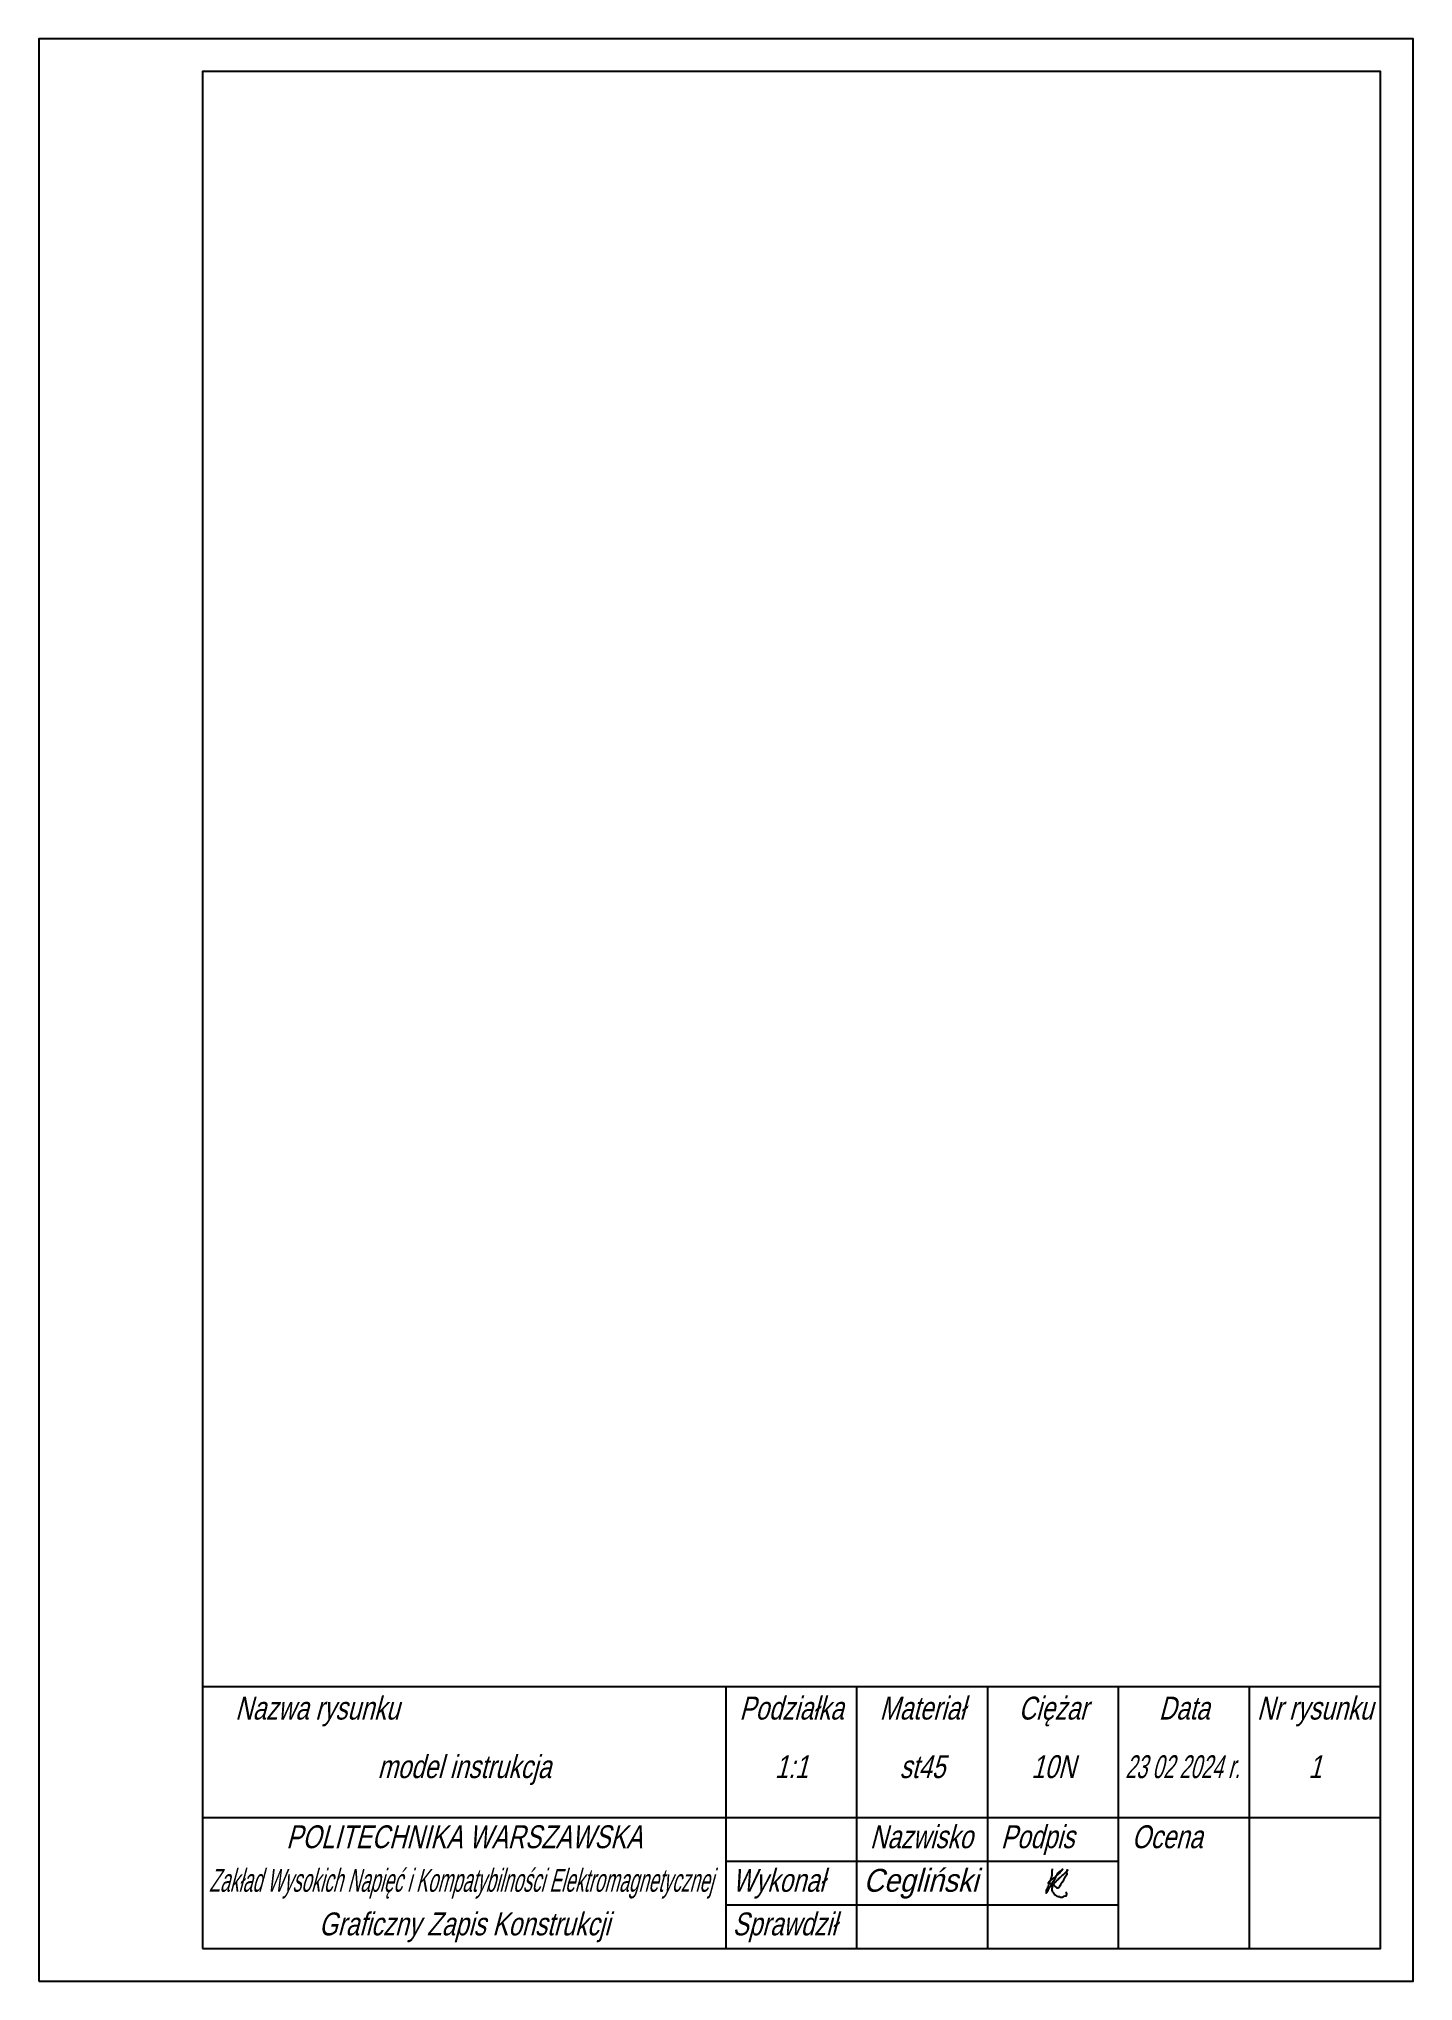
# Model space of a CAD drawing. Header units: millimetres. Extents: x 0 to 210, y 0 to 297.
import ezdxf
from ezdxf.enums import TextEntityAlignment as Align

# ---------------------------------------------------------------- set-up
doc = ezdxf.new("R2010")
doc.units = ezdxf.units.MM
doc.header["$LTSCALE"] = 0.2
doc.layers.add('1_Kontur', color=7, linetype='Continuous')
doc.layers.add('Tabelka', color=7, linetype='Continuous')
doc.styles.add('Tabelka', font='arial.ttf', dxfattribs={"width": 0.75, "oblique": 15, "height": 3.5})

# ---------------------------------------------------------------- blocks, each defined once
blk = doc.blocks.new('parafka')
at = {"layer": 'Tabelka', "lineweight": -3}
blk.add_open_spline([(1.56, 4.65), (1.52, 4.47), (1.44, 4.1), (1.54, 3.65), (1.39, 3.39), (1.41, 3.22), (1.26, 3.11), (1.28, 2.88), (1.08, 2.65), (1.09, 2.34), (0.94, 2.13), (0.92, 1.92), (0.79, 1.77), (0.8, 1.57), (0.59, 1.39), (0.56, 0.65), (1.01, 1.62), (1.31, 2.01), (1.63, 2.49), (1.74, 2.83), (2.03, 3.03), (2.06, 3.39), (2.32, 3.79), (2.52, 4.17), (2.88, 4.37), (3.3, 4.83), (2.7, 3.96), (2.34, 3.79), (2.11, 3.44), (1.82, 3.34), (1.6, 3.02), (1.29, 2.96), (1.21, 2.74), (1.14, 2.7), (1.04, 2.7), (1.05, 2.57), (0.62, 2.4), (1.52, 2.52), (1.63, 2.2), (1.98, 2.16), (2.19, 1.52), (2.73, 1.93), (2.81, 2.25), (3, 2.46), (3.11, 2.72), (3.35, 3), (3.44, 3.34), (3.67, 3.5), (3.71, 3.65), (3.9, 3.87), (3.71, 4.19), (3.86, 4.39), (3.83, 4.58), (3.92, 4.42), (3.54, 4.17), (3.38, 3.8), (2.97, 3.56), (2.83, 3.36), (2.56, 3.22), (2.4, 2.95), (2.15, 2.8), (2.03, 2.59), (1.84, 2.5), (1.75, 2.24), (1.48, 1.91), (1.45, 1.27), (1.89, 0.79), (2.24, 0.39), (2.59, 0.46), (2.81, 0.3), (3.19, 0.33), (3.45, 0.56), (3.7, 0.54), (3.77, 0.73), (3.8, 0.95), (3.66, 1.04), (3.61, 1.07)], degree=3, knots=[0, 0, 0, 0, 11.666876, 23.763388, 26.593443, 29.789664, 33.580101, 36.776322, 43.126562, 51.284224, 54.809844, 58.635446, 63.811472, 67.007691, 69.63606, 80.782554, 91.425767, 110.091003, 121.630328, 125.632715, 131.963298, 142.112846, 146.350359, 162.120553, 166.644261, 173.718162, 188.017767, 199.196599, 204.785094, 212.369594, 217.574396, 228.091519, 229.266727, 231.162851, 232.826291, 234.488077, 237.85507, 252.668451, 254.56367, 257.396274, 272.343152, 281.823776, 288.875017, 293.396903, 298.808203, 306.389076, 316.037718, 319.755436, 323.281055, 325.176274, 337.272786, 338.447994, 341.644213, 342.819419, 346.609855, 364.830003, 369.353711, 375.302059, 379.825771, 388.384137, 393.973556, 397.339631, 402.929047, 406.454667, 413.756588, 430.05365, 439.83161, 455.000607, 458.157153, 460.509323, 471.031153, 478.561993, 482.391634, 483.566842, 490.397533, 493.764528, 493.764528, 493.764528, 493.764528], dxfattribs=at)

msp = doc.modelspace()

# ---------------------------------------------------------------- linework, layer by layer
at = {"layer": '1_Kontur'}
for points in [[(0, 0), (210, 0), (210, 297), (0, 297)], [(25, 5), (205, 5), (205, 292), (25, 292)]]:
    msp.add_lwpolyline(points, close=True, dxfattribs=at)
at = {"layer": 'Tabelka', "lineweight": -3}
msp.add_lwpolyline([(25, 5), (205, 5), (205, 45), (25, 45)], close=True, dxfattribs=at)
at = {"layer": 'Tabelka'}
for points in [[(105, 5), (105, 45)], [(125, 5), (125, 45)], [(145, 5), (145, 45)], [(165, 5), (165, 45)], [(185, 5), (185, 45)], [(25, 25), (205, 25)], [(105, 18.33), (165, 18.33)], [(105, 11.67), (165, 11.67)]]:
    msp.add_lwpolyline(points, dxfattribs=at)

# ---------------------------------------------------------------- block references
at = {"layer": 'Tabelka', "lineweight": -3}
msp.add_blockref('parafka', (153.3, 12.52), dxfattribs=at)

# ---------------------------------------------------------------- texts
at = {"layer": 'Tabelka', "style": 'Tabelka', "oblique": 15, "width": 0.75}
for s, p in [('Nazwa rysunku', (30, 40)), ('Nazwisko', (127, 20.33)), ('Podpis', (147, 20.33)), ('Ocena', (167, 20.33)), ('Wykonał', (106, 13.67)), ('Sprawdził', (106, 7))]:
    msp.add_text(s, height=3.5, dxfattribs=at).set_placement(p)
for s, p in [('Podziałka', (115, 40)), ('Materiał', (135, 40)), ('Ciężar', (155, 40)), ('Data', (175, 40)), ('Nr rysunku', (195, 40)), ('POLITECHNIKA WARSZAWSKA', (65, 20.33)), ('Graficzny Zapis Konstrukcji', (65, 7))]:
    msp.add_text(s, height=3.5, dxfattribs=at).set_placement(p, align=Align.CENTER)
at = {"layer": 'Tabelka', "lineweight": -3, "style": 'Tabelka', "oblique": 15, "width": 0.75}
for s, p in [('model instrukcja', (65, 30)), ('1:1', (115, 30)), ('st45', (135, 30)), ('10N', (155, 30)), ('1', (195, 30))]:
    msp.add_text(s, height=3.5, dxfattribs=at).set_placement(p, align=Align.BOTTOM_CENTER)
at = {"layer": 'Tabelka', "lineweight": -3, "style": 'Tabelka', "oblique": 15}
for s, width, p, p2 in [('23 02 2024 r.', 0.607291, (166, 31.04), (183.5, 31.04)), ('Cegliński', 0.882176, (126, 13.67), (143.5, 13.67))]:
    msp.add_text(s, height=3.5, dxfattribs=dict(at, width=width)).set_placement(p, p2, align=Align.FIT)
at = {"layer": 'Tabelka', "style": 'Tabelka', "oblique": 15, "width": 0.55126}
msp.add_text('Zakład Wysokich Napięć i Kompatybilności Elektromagnetycznej', height=3.5, dxfattribs=at).set_placement((26, 13.67), (103, 13.67), align=Align.FIT)

doc.saveas('drawing.dxf')
